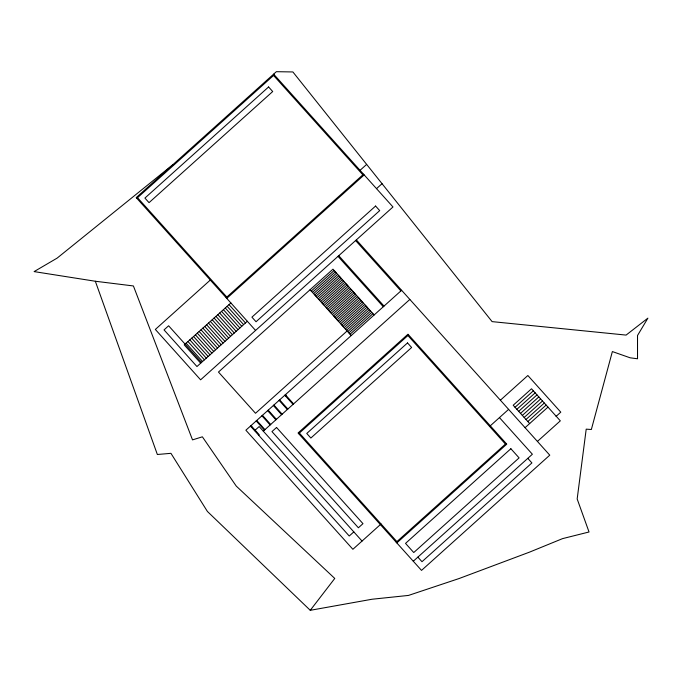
<?xml version="1.0" encoding="UTF-8"?>
<svg xmlns="http://www.w3.org/2000/svg" width="682" height="682" viewBox="0 0 682 682"><rect width="100%" height="100%" fill="white"/><g stroke="black" fill="none" stroke-linecap="round" stroke-linejoin="round"><path stroke-width="1.02" d="M95.335 281.248L157.354 454.493L170.943 453.325L207.405 511.457L310.259 610.313L334.76 578.438L236.245 486.078L202.375 436.812L192.52 439.89L133.408 285.954L95.335 281.248L34.1 271.598L57.126 258.12L172.87 164.686M136.843 198.292L274.249 74.832M210.303 280.055L155.343 329.44L200.61 379.823L392.977 206.97L273.635 74.142M360.053 170.33L366.652 164.396M226.151 297.684L363.557 174.217M226.765 298.375L364.171 174.907M230.883 302.953L184.234 344.87L200.696 363.191M376.515 188.65L382.039 183.688M247.344 321.273L196.962 366.541L164.038 329.9L168.616 325.783L201.54 362.432M311.248 291.052L334.146 270.473M312.424 292.365L335.322 271.786M313.601 293.669L336.499 273.09M314.777 294.982L337.675 274.403M315.954 296.286L338.852 275.707M317.13 297.599L340.028 277.02M318.306 298.904L341.205 278.324M319.474 300.216L342.381 279.637M320.651 301.521L343.558 280.941M321.827 302.834L344.734 282.254M323.004 304.138L345.91 283.559M324.18 305.451L347.087 284.871M325.357 306.755L348.263 286.176M326.533 308.068L349.431 287.489M327.71 309.372L350.608 288.793M328.886 310.685L351.784 290.106M330.062 311.989L352.961 291.41M331.239 313.302L354.137 292.723M332.415 314.607L355.313 294.027M333.592 315.919L356.49 295.34M334.768 317.224L357.666 296.644M335.945 318.537L358.843 297.957M337.113 319.841L360.019 299.262M338.289 321.154L361.196 300.574M339.466 322.458L362.372 301.879M340.642 323.771L363.549 303.192M341.818 325.075L364.725 304.496M342.995 326.388L365.893 305.809M344.171 327.692L367.069 307.113M345.348 329.005L368.246 308.426M346.524 330.31L369.422 309.73M347.112 330.966L255.503 413.275L218.47 372.057L332.969 269.168L374.128 314.973M347.701 331.623L370.599 311.043M348.877 332.927L371.775 312.356M350.054 334.24L372.952 313.66M401.613 290.276L245.878 430.206L352.884 549.291L381.059 523.972M251.078 426.779L251.769 426.156L251.147 425.474M285.434 395.91L286.116 395.287L285.502 394.605M254.574 430.666L259.16 426.548L362.048 541.056M258.691 435.244L259.245 434.758L251.01 425.594M263.269 431.135L409.839 299.441M298.673 433.675L408.595 334.905M353.813 531.9L349.235 536.009L250.465 426.088M500.383 400.206L527.859 375.509L560.783 412.15L556.077 416.387M489.991 426.097L508.61 409.362M515.021 407.282L533.341 390.82M516.854 409.319L535.174 392.858M518.678 411.357L536.998 394.895M520.511 413.386L538.831 396.924M522.335 415.423L540.656 398.961M524.168 417.461L542.488 400.999M525.993 419.498L544.321 403.036M527.825 421.536L546.146 405.074M396.208 542.233L506.138 443.462M396.83 542.915L506.752 444.144L407.981 334.223L298.06 432.993L421.519 570.399L549.769 455.167L356.336 239.893M525.072 427.682L547.978 407.103M537.425 441.424L560.323 420.845L531.517 388.783L513.196 405.244L529.658 423.565M413.292 561.235L532.378 454.238L499.454 417.597M310.259 610.313L372.048 599.239L408.509 595.42L459.063 578.541L529.522 552.13L562.556 538.627L589.035 531.986L577.168 498.968L586.205 429.149L591.354 429.498L612.368 351.562L630.1 357.794L637.525 358.783L637.525 335.501L647.9 318.144L626.085 335.092L492.097 321.623L292.885 71.951L276.363 71.687L136.221 197.61L255.571 330.438M273.559 75.446L362.867 174.839M355.603 240.55L400.88 290.933M527.791 458.347L531.909 462.933L421.988 561.704L417.87 557.126M338.749 255.699L384.017 306.082M338.016 256.355L383.293 306.738M407.913 335.527L505.447 444.076M310.071 289.748L351.23 335.544M137.525 197.678L226.833 297.071M229.016 304.632L245.477 322.953M227.149 306.303L243.61 324.623M225.282 307.983L241.743 326.303M223.415 309.662L239.876 327.982M221.548 311.333L238.009 329.653M219.681 313.012L236.143 331.333M217.822 314.692L234.284 333.012M215.955 316.363L232.417 334.692M285.366 394.725L293.592 403.889M284.812 395.219L293.047 404.383M214.088 318.042L230.55 336.362M212.221 319.722L228.683 338.042M210.354 321.393L226.816 339.721M279.637 399.874L287.872 409.03M279.091 400.368L287.318 409.524M208.487 323.072L224.949 341.392M206.62 324.751L223.082 343.072M204.753 326.422L221.215 344.751M299.364 433.061L396.898 541.61M273.908 405.014L282.143 414.179M273.363 405.509L281.598 414.673M202.886 328.102L219.348 346.422M201.028 329.781L217.49 348.101M199.161 331.461L215.623 349.781M268.188 410.163L276.415 419.319M267.634 410.658L275.869 419.814M197.294 333.131L213.756 351.452M195.427 334.811L211.889 353.131M193.56 336.49L210.022 354.81M262.459 415.304L270.694 424.468M261.914 415.798L270.14 424.963M191.693 338.161L208.155 356.481M189.826 339.841L206.288 358.161M187.959 341.52L204.421 359.84M256.739 420.453L264.966 429.609M256.185 420.939L264.42 430.103M186.092 343.191L202.554 361.511M268.589 86.955L144.916 198.07L149.034 202.656L272.706 91.533L268.589 86.955M375.586 206.041L251.922 317.156L256.04 321.742L379.704 210.619L375.586 206.041M276.551 427.478L271.965 431.595L358.391 527.783L362.977 523.665L276.551 427.478M407.521 342.918L306.755 433.454L310.864 438.04L411.63 347.496L407.521 342.918M510.869 448.722L405.526 543.384L413.752 552.539L519.096 457.886L510.869 448.722"/></g></svg>
